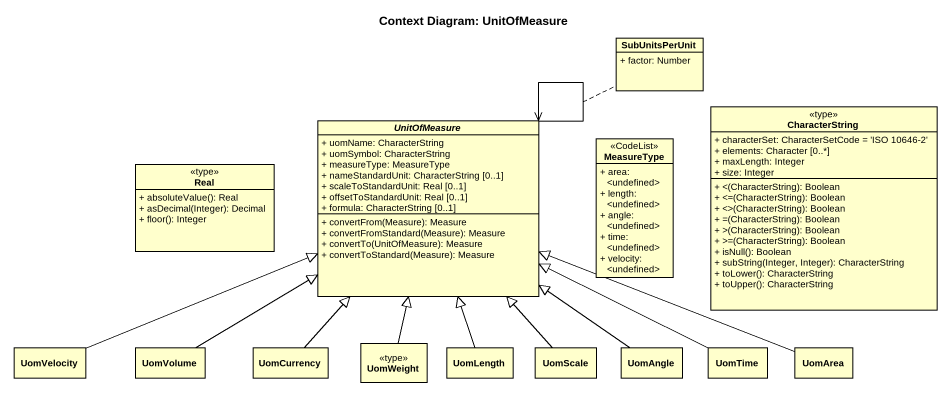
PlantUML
@startuml
title Context Diagram: UnitOfMeasure
hide circle
hide empty members
skinparam classAttributeIconSize 0
class SubUnitsPerUnit {
  + factor: Number
}
abstract class UnitOfMeasure {
  + uomName: CharacterString
  + uomSymbol: CharacterString
  + measureType: MeasureType
  + nameStandardUnit: CharacterString [0..1]
  + scaleToStandardUnit: Real [0..1]
  + offsetToStandardUnit: Real [0..1]
  + formula: CharacterString [0..1]
  + convertFrom(Measure): Measure
  + convertFromStandard(Measure): Measure
  + convertTo(UnitOfMeasure): Measure
  + convertToStandard(Measure): Measure
}
class CharacterString <<type>> {
  + characterSet: CharacterSetCode = 'ISO 10646-2'
  + elements: Character [0..*]
  + maxLength: Integer
  + size: Integer
  + <(CharacterString): Boolean
  + <=(CharacterString): Boolean
  + <>(CharacterString): Boolean
  + =(CharacterString): Boolean
  + >(CharacterString): Boolean
  + >=(CharacterString): Boolean
  + isNull(): Boolean
  + subString(Integer, Integer): CharacterString
  + toLower(): CharacterString
  + toUpper(): CharacterString
}
class MeasureType <<CodeList>> {
  + area: <undefined>
  + length: <undefined>
  + angle: <undefined>
  + time: <undefined>
  + velocity: <undefined>
}
class Real <<type>> {
  + absoluteValue(): Real
  + asDecimal(Integer): Decimal
  + floor(): Integer
}
class UomVelocity
class UomVolume
class UomCurrency
class UomWeight <<type>>
class UomLength
class UomScale
class UomAngle
class UomTime
class UomArea
UnitOfMeasure --> UnitOfMeasure
(UnitOfMeasure, UnitOfMeasure) .. SubUnitsPerUnit
UomVelocity -right-|> UnitOfMeasure
UomVolume -right-|> UnitOfMeasure
UomCurrency -up-|> UnitOfMeasure
UomWeight -up-|> UnitOfMeasure
UomLength -up-|> UnitOfMeasure
UomScale -up-|> UnitOfMeasure
UomAngle -up-|> UnitOfMeasure
UomTime -left-|> UnitOfMeasure
UomArea -left-|> UnitOfMeasure
@enduml
